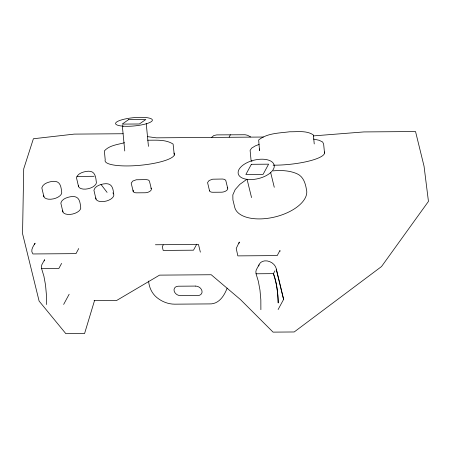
<?xml version="1.0" encoding="UTF-8"?>
<svg xmlns="http://www.w3.org/2000/svg" width="451" height="451" viewBox="0 0 451 451"><rect width="100%" height="100%" fill="white"/><g stroke="black" fill="none" stroke-linecap="round" stroke-linejoin="round"><path stroke-width="0.68" d="M259.539 148.926L259.511 150.555L258.671 139.968C267.195 133.073 279.287 133.146 289.717 131.765C297.485 131.946 306.641 130.254 313.372 134.973L314.24 143.937M46.43 304.538L46.397 294.695L45.54 285.094L43.922 276.249L41.616 268.627L41.419 266.631L41.825 264.765L44.576 259.675L44.305 260.915M260.881 309.69L260.841 299.847L259.99 290.241L258.367 281.396L256.061 273.78L255.864 271.756L256.269 269.873L259.026 264.776M238.979 243.331L239.323 242.012L236.228 248.428L237.829 255.886L277.19 255.593L279.941 250.497L280.11 251.258M34.518 244.679L35.082 243.179C33.289 246.24 29.991 250.48 32.923 253.958L75.982 253.637L78.733 248.54M94.507 300.648L84.574 333.543L65.863 333.684L39.107 301.076L22.55 233.663L23.711 168.877L33.385 138.756L74.252 134.105L123.123 133.738M78.373 185.44A9.234 4.73 -13.8 0 0 88.154 188.744A9.234 4.73 -13.8 0 0 96.232 181.46C95.584 173.956 93.549 170.14 85.938 171.453C82.268 172.197 77.578 173.697 76.478 177.739L78.564 186.663M274.901 270.82L273.486 273.65A42.704 15.317 89.9 0 1 278.194 302.993L278.064 299.718A42.704 15.441 89.6 0 0 273.283 273.65L256.061 273.78M61.59 263.407L58.839 268.497L41.616 268.627M63.653 304.414L69.161 294.221M163.245 244.921L162.275 246.72L163.183 250.418L193.496 250.187L196.737 244.194M229.147 137.053L230.371 134.793M227.152 288.133C224.124 296.036 218.724 304.436 209.202 303.912L174.672 304.171C168.922 304.171 163.262 302.176 158.594 298.85C152.601 294.836 149.202 288.206 148.582 281.069M278.104 309.561L283.606 299.374L276.238 268.554A9.347 7.278 28.4 0 0 267.155 260.932A9.347 7.278 28.4 0 0 258.688 266.017M211.728 137.279L213.825 135.531L216.773 134.894L245.107 134.748L247.407 135.249L250.621 136.895M246.483 179.566L239.859 184.341L235.202 189.561L232.834 194.871L232.908 199.9L234.802 207.607A36.948 18.919 -13.8 0 0 275.623 216.79A36.948 18.919 -13.8 0 0 306.432 189.476C305.434 183.292 303.393 176.685 297.237 173.86C289.683 170.461 281.289 170.162 273.154 170.861M113.669 193.941C113.015 186.443 110.985 182.627 103.375 183.94C99.699 184.679 95.009 186.184 93.915 190.221L96.001 199.15M259.156 144.438L255.531 145.786L251.619 148.131L250.108 150.409L250.976 159.372A36.948 8.276 -5.5 0 0 251.974 161.435M124.521 142.713C117.655 144.63 109.328 145.278 104.356 150.955L105.224 159.913A34.845 7.802 -5.5 0 0 140.943 165.213A34.845 7.802 -5.5 0 0 173.973 153.047M313.31 135.909L363.867 131.929L415.534 131.54L424.047 166.21L428.45 201.405L381.529 266.535L294.204 331.97L273.058 332.128L240.462 299.565L211.226 274.744L159.558 275.127L116.606 300.496L94.073 300.665M147.663 140.199C156.119 140.312 165.714 139.252 173.105 144.083L174.283 155.059M263.356 137.031L156.35 137.837L147.359 136.619M76.895 176.42L94.118 176.29M155.415 244.763L198.468 244.442L200.362 252.148M313.575 139.066L319.212 140.306L322.645 142.014L323.643 144.083L324.517 153.041M101.024 184.465L107.084 192.397M270.606 172.327L274.276 187.283M276.204 269.224L283.606 299.374M247.041 179.244L251.551 197.6M227.648 188.073L225.754 180.366L224.604 179.38L222.495 179.03L212.635 179.199L209.146 180.49L207.567 182.565L209.563 190.925M151.282 188.642L149.388 180.941L148.238 179.955L146.13 179.605L136.27 179.769L132.78 181.065L131.202 183.14L133.197 191.5M62.92 211.981L60.829 203.057C61.928 199.021 66.618 197.515 70.294 196.771C77.905 195.463 79.934 199.274 80.588 206.778A9.234 4.73 -13.8 0 1 72.504 214.062A9.234 4.73 -13.8 0 1 62.723 210.764M43.91 196.771L41.819 187.847C42.918 183.805 47.609 182.305 51.279 181.561C58.895 180.248 60.924 184.064 61.578 191.568A9.234 4.73 -13.8 0 1 53.494 198.852A9.234 4.73 -13.8 0 1 43.713 195.548M146.237 123.63L148.447 146.372M122.294 125.491L124.769 150.989M112.868 192.898A9.234 4.73 -13.8 0 1 106.757 200.926A9.234 4.73 -13.8 0 1 95.804 197.927M150.854 188.084A4.95 2.537 -13.8 0 1 150.245 191.055A4.95 2.537 -13.8 0 1 145.07 192.769L136.456 192.836A4.95 2.537 -13.8 0 1 133.316 190.136M209.456 190.271A4.95 2.537 -13.8 0 0 212.821 192.261L221.435 192.199A4.95 2.537 -13.8 0 0 226.611 190.48A4.95 2.537 -13.8 0 0 227.219 187.509M324.331 151.97A36.948 8.276 -5.5 0 1 273.103 165.179M251.376 164.299L245.874 174.486L263.096 174.357L268.599 164.17L251.376 164.299M128.614 119.622L122.159 124.11L139.382 123.98L145.836 119.498L128.614 119.622M195.503 286.081L178.28 286.21A5.677 4.42 28.4 0 0 174.154 290.985A5.677 4.42 28.4 0 0 180.609 295.676L197.831 295.546A5.677 4.42 28.4 0 0 201.958 290.777A5.677 4.42 28.4 0 0 195.503 286.081M123.309 126.173A18.474 4.138 -5.5 0 0 152.303 120.518A18.474 4.138 -5.5 0 0 126.381 118.72A18.474 4.138 -5.5 0 0 123.309 126.173M246.415 179.256A18.474 9.46 -13.8 0 0 274.247 166.616A18.474 9.46 -13.8 0 0 247.903 162.27A18.474 9.46 -13.8 0 0 246.415 179.256"/></g></svg>
